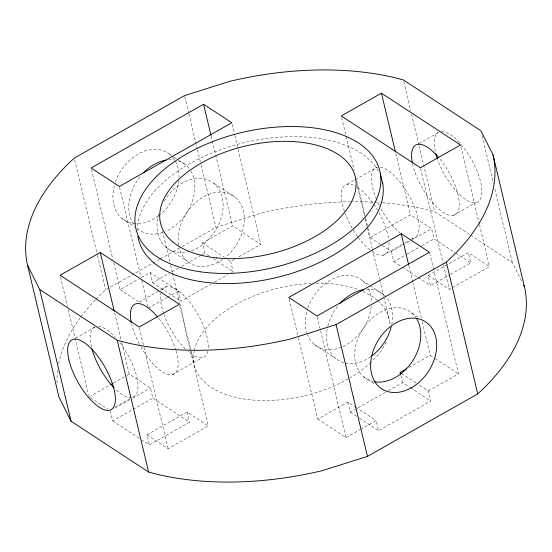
<?xml version="1.0" encoding="UTF-8"?>
<svg xmlns="http://www.w3.org/2000/svg" width="552" height="552" viewBox="0 0 552 552"><rect width="100%" height="100%" fill="white"/><g stroke="black" fill="none" stroke-linecap="round" stroke-linejoin="round"><path stroke-width="0.41" stroke-dasharray="2.76 2.07" d="M95.972 299.26A239.175 132.356 -13.4 0 1 105.667 289.876L152.179 263.518M152.932 263.097L159.68 259.267M160.432 258.847L179.186 248.221M182.188 246.516L215.949 227.389L261.317 213.065A239.175 132.356 -13.4 0 1 349.651 201.756M113.691 262.766L120.088 289.614L138.455 279.202M141.395 277.539L150.213 272.543L178.455 291.042L180.87 301.178L210.705 284.273M209.077 255.866L204.84 253.092L202.425 242.956L232.551 225.885L260.792 244.391L238.015 257.294M150.213 272.543L152.628 282.679L169.036 273.378M172.024 271.688L178.738 267.886M181.718 266.195L201.114 255.203M201.859 254.782L204.84 253.092M75.727 338.038L96.138 326.473M139.242 302.047L166.428 286.647M347.18 184.237L354.529 180.069M355.26 179.655L377.306 167.166A40.034 15.449 60.5 0 0 376.706 199.838M418.927 143.582L438.612 132.432M148.329 308.113L166.697 297.7M167.428 297.286L178.455 291.042M227.845 259.606L230.667 261.455L234.345 259.378M214.431 282.162L227.859 274.551M231.592 272.44L233.082 271.591L230.667 261.455M89.079 396.881L109.903 385.082M113.622 382.978L126.27 375.808M127.015 375.388L129.244 374.125L150.427 388.001L152.842 398.137L189.55 422.19L149.385 444.946L142.188 440.227M368.046 228.349L370.247 237.574L410.412 214.818L431.595 228.694L434.01 238.83L454.882 252.505M115.347 406.955L129.927 398.696M172.279 374.698L202.405 357.627M383.157 255.217L402.263 244.391M405.202 242.728L408.873 240.644M411.813 238.982L413.282 238.147M453.447 215.39L476.045 202.584M114.719 408.232L131.831 398.537M132.57 398.116L150.427 388.001M382.246 245.44L391.423 251.45L410.019 240.913M410.764 240.493L431.595 228.694M110.255 410.757L112.67 420.893L152.842 398.137M391.423 251.45L393.838 261.586L406.486 254.424M407.231 254.003L421.362 245.992M422.107 245.571L434.01 238.83M146.97 434.81L187.135 412.054L208.318 425.923L168.153 448.686L146.97 434.81L149.385 444.946M428.138 275.503L468.303 252.747L489.486 266.616L449.321 289.379L428.138 275.503L430.553 285.639L449.894 274.682M450.639 274.261L470.718 262.883L468.303 252.747M298.384 337.741L317.773 419.113L347.898 402.042L354.957 406.672M408.928 367.466L430.236 355.391L434.472 358.165M347.898 402.042L350.313 412.185L385.372 392.32M388.353 390.63L402.525 382.598L409.584 387.221M317.773 419.113L346.007 437.612L359.973 429.704M360.704 429.29L376.133 420.548L378.548 430.684L430.767 401.097L428.352 390.961L417.057 383.557M428.352 390.961L458.477 373.89L433.893 270.708M382.626 202.756A239.175 132.356 -13.4 0 1 434.762 211.72L469.938 234.759M470.656 235.235L512.297 262.51L522.509 282.852M455.6 252.975L470.718 262.883M370.247 237.574L381.542 244.978M393.838 261.586L401.759 266.775M402.477 267.244L417.595 277.152M418.319 277.621L430.553 285.639M169.906 154.532L171.286 155.443M174.052 157.251L177.502 159.514M178.199 159.963L185.796 164.945M214.038 183.443L235.214 197.319M362.298 280.575L369.357 285.198M370.068 285.66L383.481 294.451M411.716 312.95L418.63 317.476M435.176 358.627L458.477 373.89M202.425 242.956L224.312 257.294M401.525 373.387L416.353 383.095M213.313 258.647L233.082 271.591M410.295 387.683L430.767 401.097M121.978 218.509L134.412 226.651M166.104 247.413L187.287 261.289M314.371 344.545L335.547 358.421M363.789 376.919L375.532 384.613M355.661 407.134L376.133 420.548M152.628 282.679L180.87 301.178M350.313 412.185L356.661 416.346M359.49 418.195L378.548 430.684M120.088 289.614L140.56 303.02M90.487 397.806L108.137 409.37M112.67 420.893L139.311 438.343M482.096 135.737L493.419 183.278M494.813 189.115L512.297 262.51M460.906 146.66L479.295 223.836M479.495 224.678L489.486 266.616M403.767 81.606L410.722 110.8M411.516 114.133L418.864 144.997M419.065 145.831L434.762 211.72M420.541 168.574L443.325 264.208M443.525 265.05L449.321 289.379M429.697 253.092L433.693 269.873M395.825 153.58L410.412 214.818M408.853 265.629L412.648 281.568M412.848 282.41L421.445 318.483M422.245 321.837L430.236 355.391M341.667 117.617L354.26 170.464M356.654 180.532L357.254 183.05M357.454 183.885L365.452 217.44M365.652 218.281L367.846 227.507M357.489 186.569L364.451 215.791M365.245 219.13L367.039 226.637M367.232 227.472L372.207 248.345M372.407 249.18L379.562 279.229M379.762 280.064L383.543 295.927M383.743 296.762L389.505 320.967M400.856 375.581L402.525 382.598M317.234 316.813L346.007 437.612M289.193 299.149L298.183 336.899M232.213 124.428L234.614 134.495M234.814 135.33L260.792 244.391M211.168 136.123L232.551 225.885M184.754 96.448L188.729 113.132M188.922 113.967L197.271 148.992M197.471 149.827L200.845 164.006M201.045 164.841L215.949 227.389M162.46 230.908L169.823 261.8M170.616 265.139L172.41 272.647M172.603 273.481L179.566 302.703M179.766 303.538L193.883 362.809M179.738 305.967L190.33 350.423M190.53 351.265L208.318 425.923M187.135 412.054L189.55 422.19M119.549 187.314L140.932 277.07M141.733 280.43L147.929 306.436M139.373 327.881L143.768 346.339M143.969 347.18L168.153 448.686M91.508 169.65L112.891 259.412M114.657 312.887L121.647 342.247M121.847 343.089L129.244 374.125M74.672 159.769L97.325 254.845M97.525 255.679L105.667 289.876M60.499 276.925L67.496 306.284M68.296 309.637L88.679 395.204M377.747 300.716A100.085 55.386 -13.4 0 1 389.884 324.99M386.152 341.992A100.085 55.386 -13.4 0 1 371.613 361.705M370.985 362.312A100.085 55.386 -13.4 0 1 349.713 378.01M348.181 378.886A100.085 55.386 -13.4 0 1 241.514 398.558A100.085 55.386 -13.4 0 1 194.138 351.272M194.311 350.43A100.085 55.386 -13.4 0 1 311.155 283.397M316.337 283.245A100.085 55.386 -13.4 0 1 358.841 289.786M362.816 291.408A100.085 55.386 -13.4 0 1 377.085 300.136M164.172 201.128A40.034 29.553 -56.8 0 1 219.227 189.653A40.034 29.553 -56.8 0 1 192.696 250.304A40.034 29.553 -56.8 0 1 158.817 213.369M179.089 161.122A40.034 29.553 -56.8 0 1 189.543 168.946M190.868 170.947A40.034 29.553 -56.8 0 1 165.69 231.295M162.543 232.495A40.034 29.553 -56.8 0 1 137.869 228.914M133.653 224.264A40.034 29.553 -56.8 0 1 141.243 175.232M168.698 159.811A40.034 29.553 -56.8 0 1 174.46 159.983M131.417 397.571A40.034 15.449 60.5 0 1 115.741 389.464M91.535 347.167A40.034 15.449 60.5 0 1 94.599 327.019M98.339 326.335A40.034 15.449 60.5 0 1 115.347 337.348M119.743 342.55A40.034 15.449 60.5 0 1 132.114 397.454M176.047 350.865A40.034 15.449 60.5 0 1 169.098 374.718A40.034 15.449 60.5 0 1 139.697 344.731M139.325 344.027A40.034 15.449 60.5 0 1 131.7 324.403M158.893 318.518A40.034 15.449 60.5 0 1 175.805 350.051M373.531 381.598A40.034 29.553 -56.8 0 1 363.188 328.509A40.034 29.553 -56.8 0 1 415.932 317.6M366.383 289.317A40.034 29.553 -56.8 0 1 391.747 324.459M370.689 356.695A40.034 29.553 -56.8 0 1 344.517 362.919M343.744 362.719A40.034 29.553 -56.8 0 1 327.626 326.784M327.819 325.984A40.034 29.553 -56.8 0 1 338.362 305.401M307.85 308.064A40.034 29.553 -56.8 0 1 336.23 277.477A40.034 29.553 -56.8 0 1 366.956 285.895M368.515 288.737A40.034 29.553 -56.8 0 1 371.386 302.517M371.172 306.532A40.034 29.553 -56.8 0 1 342.192 346.925M341.405 347.256A40.034 29.553 -56.8 0 1 307.485 334.843M307.181 334.05A40.034 29.553 -56.8 0 1 307.574 308.872M380.307 167.118A40.034 15.449 60.5 0 1 413.883 205.482A40.034 15.449 60.5 0 1 410.281 238.202M400.621 233.372A40.034 15.449 60.5 0 1 380.701 208.187M379.203 205.289A40.034 15.449 60.5 0 1 377.037 200.617M388.987 242.418A40.034 15.449 60.5 0 1 372.897 252.16M369.881 249.952A40.034 15.449 60.5 0 1 358.041 237.139M357.544 236.449A40.034 15.449 60.5 0 1 352.555 228.783M352.148 228.079A40.034 15.449 60.5 0 1 345.345 213.824M344.448 211.34A40.034 15.449 60.5 0 1 355.985 186.397M357.441 187.287A40.034 15.449 60.5 0 1 373.283 203.695M373.773 204.399A40.034 15.449 60.5 0 1 377.368 209.974M378.982 212.782A40.034 15.449 60.5 0 1 388.691 239.423M207.849 351.175A40.034 15.449 60.5 0 1 187.894 351.327M185.472 349.099A40.034 15.449 60.5 0 1 163.985 314.578M163.696 313.75A40.034 15.449 60.5 0 1 179.393 291.656A40.034 15.449 60.5 0 1 208.187 349.009M115.458 182.029A40.034 29.553 -56.8 0 1 172.155 156.692M172.672 157.285A40.034 29.553 -56.8 0 1 178.979 177.33M178.779 180.497A40.034 29.553 -56.8 0 1 159.142 215.301M158.472 215.811A40.034 29.553 -56.8 0 1 123.786 219.862A40.034 29.553 -56.8 0 1 114.25 186.072M178.648 245.164A40.034 29.553 -56.8 0 1 202.943 197.202A40.034 29.553 -56.8 0 1 242.369 207.724A40.034 29.553 -56.8 0 1 225.106 257.563M222.428 259.571A40.034 29.553 -56.8 0 1 179.117 247.51M137.345 230.522A125.318 69.352 -13.4 0 1 243.508 142.823A125.318 69.352 -13.4 0 1 378.879 172.134M441.503 131.445A40.034 15.449 60.5 0 1 476.438 169.429A40.034 15.449 60.5 0 1 471.891 202.405A40.034 15.449 60.5 0 1 437.626 159.535M435.273 151.455A40.034 15.449 60.5 0 1 438.529 132.156M440.061 159.211A40.034 15.449 60.5 0 1 459.319 205.337A40.034 15.449 60.5 0 1 438.322 208.552A40.034 15.449 60.5 0 1 412.496 163.433M57.07 382.888A239.175 132.356 -13.4 0 1 57.794 368.95M58.684 363.678A239.175 132.356 -13.4 0 1 80.447 317.455M80.93 316.8A239.175 132.356 -13.4 0 1 95.358 299.895M350.513 201.742A239.175 132.356 -13.4 0 1 380.107 202.57"/><path stroke-width="0.83" d="M203.578 104.252L91.108 167.974L119.349 186.472L231.812 122.751L203.578 104.252L210.967 135.288M100.264 252.485L60.099 275.241L139.173 327.046L179.338 304.29L100.264 252.485L114.257 311.211M381.432 93.178L341.267 115.934L420.341 167.739L460.506 144.983L381.432 93.178L395.425 151.903M110.648 384.661L112.877 383.398M401.256 233.751L288.793 297.473L317.034 315.979L429.497 252.25L401.256 233.751L408.652 264.794M27.6 265.381L39.703 289.489L117.238 340.28A239.175 132.356 -13.4 0 0 290.683 338.935L336.051 324.61L446.333 262.124A239.175 132.356 -13.4 0 0 493.005 154.843L480.902 130.734L403.367 79.943A239.175 132.356 -13.4 0 0 229.922 81.289L184.554 95.613L74.278 158.1A239.175 132.356 -13.4 0 0 27.6 265.381L58.995 397.157L71.098 421.266L148.633 472.057A239.175 132.356 -13.4 0 0 322.078 470.711L367.446 456.387L477.721 393.9A239.175 132.356 -13.4 0 0 524.4 286.619L493.005 154.843M400.483 374.021L400.11 372.462L406.727 368.715M400.11 372.462L401.525 373.387M523.641 285.115L524.4 286.619M446.333 262.124L477.721 393.9M380.362 173.783A125.318 69.352 -13.4 0 1 206.137 272.502A125.318 69.352 -13.4 0 1 187.162 153.642A125.318 69.352 -13.4 0 1 380.362 173.783L382.777 183.919M336.051 324.61L367.446 456.387M117.238 340.28L148.633 472.057M39.703 289.489L71.098 421.266M143.582 172.672A40.034 29.553 -56.8 0 1 166.124 160.121M114.043 387.78A40.034 15.449 60.5 0 1 91.922 348.712M131.328 322.741A40.034 15.449 60.5 0 1 157.782 317.165M416.794 318.952A40.034 29.553 -56.8 0 1 412.033 361.788A40.034 29.553 -56.8 0 1 374.325 381.749M391.209 326.887A40.034 29.553 -56.8 0 1 372.041 355.723M340.08 303.434A40.034 29.553 -56.8 0 1 363.809 289.627M382.488 182.305A125.318 69.352 -13.4 0 1 272.702 278.422A125.318 69.352 -13.4 0 1 137.827 236.304M437.336 158.714A40.034 15.449 60.5 0 1 435.852 153.849M412.33 162.605A40.034 15.449 60.5 0 1 438.385 157.196M411.371 387.78A40.034 29.553 -56.8 0 0 427.607 323.355A40.034 29.553 -56.8 0 0 371.951 354.888A40.034 29.553 -56.8 0 0 411.371 387.78M68.938 359.966A40.034 15.449 60.5 0 0 109.517 410.26A40.034 15.449 60.5 0 0 96.131 354.073A40.034 15.449 60.5 0 0 68.938 359.966M216.556 257.894A100.085 55.386 -13.4 0 0 355.702 179.055A100.085 55.386 -13.4 0 0 201.404 162.978A100.085 55.386 -13.4 0 0 216.556 257.894"/></g></svg>
